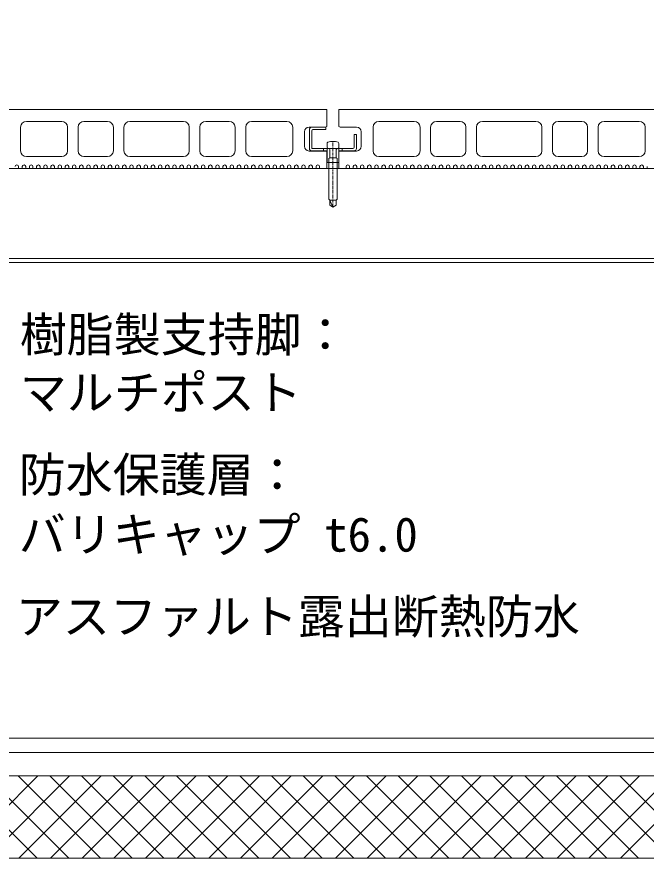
# Model space of a CAD drawing. Units: millimetres, scale not verified. Extents: x -1485 to 1485, y -1050 to 1050.
# Drawn here: x 279.9 to 547.7, y -213.8 to 144.2 of the extents above; entities that cross this region are included whole.
import ezdxf
from ezdxf.enums import TextEntityAlignment as Align

# ---------------------------------------------------------------- set-up
doc = ezdxf.new("R2010")
doc.units = ezdxf.units.MM
doc.linetypes.add('USER1', pattern=[2, 1.25, -0.25, 0.25, -0.25])
for name, color, linetype, lineweight in [('0-0_0', 6, 'Continuous', 18), ('0-3_HATCH', 9, 'Continuous', 18), ('0-5_BOUSUI', 1, 'Continuous', 18), ('0-7_dannnetu', 6, 'Continuous', 18), ('0-9_MOJI', 7, 'Continuous', 18), ('0-E_DECKM', 7, 'Continuous', 18), ('1-2_00deck', 7, 'Continuous', 18), ('1-4_26', 6, 'Continuous', 18), ('1-5_38', 6, 'USER1', 18), ('1-6_deck', 7, 'Continuous', 18)]:
    doc.layers.add(name, color=color, linetype=linetype, lineweight=lineweight)
doc.styles.add('ＭＳ ゴシック', font='')
doc.styles.get('ＭＳ ゴシック').set_extended_font_data('MS Gothic')

msp = doc.modelspace()

# ---------------------------------------------------------------- linework, layer by layer
at = {"layer": '0-0_0'}
for p, q in [((411.889, 90.356), (411.889, 88.699)), ((416.889, 90.356), (416.889, 88.699)), ((412.989, 87.699), (412.989, 84.199)), ((415.789, 87.704), (415.789, 84.199)), ((412.989, 84.199), (412.639, 83.849)), ((412.639, 83.849), (412.639, 66.549)), ((412.989, 84.199), (415.789, 84.199)), ((415.789, 84.199), (416.139, 83.849)), ((416.139, 83.849), (416.139, 66.549)), ((412.989, 66.199), (412.639, 66.549)), ((412.989, 66.199), (412.989, 64.008)), ((414.389, 63.199), (412.989, 66.199)), ((412.989, 66.199), (415.789, 66.199)), ((416.139, 66.549), (415.789, 66.199)), ((415.789, 66.199), (415.789, 64.008))]:
    msp.add_line(p, q, dxfattribs=at)
msp.add_lwpolyline([(415.789, 64.008), (414.389, 63.199), (412.989, 64.008)], dxfattribs=at)
for centre, radius, start, end in [((412.389, 90.356), 0.5, 109.47122, 180), ((414.389, 84.699), 6.5, 70.52878, 109.47122), ((416.389, 90.356), 0.5, 0, 70.52878), ((412.389, 88.699), 0.5, 180, 270), ((412.389, 88.699), 0.5, 180, 270), ((412.489, 87.699), 0.5, 0, 90), ((416.289, 87.704), 0.5, 84.26083, 180), ((416.389, 88.699), 0.5, 264.26083, 0)]:
    msp.add_arc(centre, radius, start, end, dxfattribs=at)
at = {"layer": '0-3_HATCH'}
for p, q in [((288.499, -213.801), (253.499, -178.801)), ((253.816, -213.801), (288.816, -178.801)), ((301.97, -213.801), (266.97, -178.801)), ((267.287, -213.801), (302.287, -178.801)), ((315.44, -213.801), (280.44, -178.801)), ((280.757, -213.801), (315.757, -178.801)), ((328.91, -213.801), (293.91, -178.801)), ((294.227, -213.801), (329.227, -178.801)), ((342.381, -213.801), (307.381, -178.801)), ((307.698, -213.801), (342.698, -178.801)), ((355.851, -213.801), (320.851, -178.801)), ((321.168, -213.801), (356.168, -178.801)), ((369.322, -213.801), (334.322, -178.801)), ((334.638, -213.801), (369.638, -178.801)), ((382.792, -213.801), (347.792, -178.801)), ((348.109, -213.801), (383.109, -178.801)), ((396.262, -213.801), (361.262, -178.801)), ((361.579, -213.801), (396.579, -178.801)), ((409.733, -213.801), (374.733, -178.801)), ((375.05, -213.801), (410.05, -178.801)), ((423.203, -213.801), (388.203, -178.801)), ((388.52, -213.801), (423.52, -178.801)), ((436.673, -213.801), (401.673, -178.801)), ((401.99, -213.801), (436.99, -178.801)), ((450.144, -213.801), (415.144, -178.801)), ((415.461, -213.801), (450.461, -178.801)), ((463.614, -213.801), (428.614, -178.801)), ((428.931, -213.801), (463.931, -178.801)), ((477.085, -213.801), (442.085, -178.801)), ((442.402, -213.801), (477.402, -178.801)), ((490.555, -213.801), (455.555, -178.801)), ((455.872, -213.801), (490.872, -178.801)), ((504.025, -213.801), (469.025, -178.801)), ((469.342, -213.801), (504.342, -178.801)), ((517.496, -213.801), (482.496, -178.801)), ((482.813, -213.801), (517.813, -178.801)), ((530.966, -213.801), (495.966, -178.801)), ((496.283, -213.801), (531.283, -178.801)), ((544.437, -213.801), (509.437, -178.801)), ((509.753, -213.801), (544.753, -178.801)), ((557.907, -213.801), (522.907, -178.801)), ((523.224, -213.801), (558.224, -178.801)), ((571.377, -213.801), (536.377, -178.801)), ((536.694, -213.801), (571.694, -178.801))]:
    msp.add_line(p, q, dxfattribs=at)
at = {"layer": '0-5_BOUSUI'}
for p, q in [((-887.837, -162.801), (678.25, -162.801)), ((-887.837, -213.801), (731.889, -213.801))]:
    msp.add_line(p, q, dxfattribs=at)
msp.add_lwpolyline([(-887.837, -168.801), (678.25, -168.801), (721.889, -125.161), (721.889, 144.199)], dxfattribs=at)
at = {"layer": '0-7_dannnetu'}
msp.add_line((-887.837, -178.801), (731.889, -178.801), dxfattribs=at)
at = {"layer": '0-E_DECKM'}
msp.add_line((711.889, 79.699), (121.559, 79.699), dxfattribs=at)
at = {"layer": '1-2_00deck'}
msp.add_line((711.889, 41.299), (118.791, 41.299), dxfattribs=at)
msp.add_lwpolyline([(118.791, 79.699), (711.889, 79.699), (711.889, 39.699), (118.791, 39.699)], close=True, dxfattribs=at)
at = {"layer": '1-4_26'}
for p, q in [((405.364, 97.199), (411.364, 97.199)), ((411.364, 96.199), (411.364, 97.199)), ((404.364, 88.199), (404.364, 96.199)), ((405.364, 88.199), (405.364, 95.699)), ((405.864, 96.199), (411.364, 96.199)), ((424.364, 94.199), (423.364, 94.199)), ((423.364, 88.699), (423.364, 94.199)), ((424.364, 88.199), (424.364, 94.199)), ((422.864, 88.199), (405.364, 88.199)), ((411.864, 87.199), (405.364, 87.199)), ((410.364, 87.199), (410.364, 88.199)), ((411.864, 88.199), (411.864, 82.199)), ((423.364, 87.199), (416.864, 87.199)), ((418.364, 87.199), (418.364, 88.199))]:
    msp.add_line(p, q, dxfattribs=at)
msp.add_lwpolyline([(416.864, 88.199), (416.864, 82.199), (411.864, 82.199)], dxfattribs=at)
for centre, radius, start, end in [((405.364, 96.199), 1, 90, 180), ((405.864, 95.699), 0.5, 90, 180), ((405.364, 88.199), 1, 180, 270), ((422.864, 88.699), 0.5, 270, 0), ((423.364, 88.199), 1, 270, 0)]:
    msp.add_arc(centre, radius, start, end, dxfattribs=at)
at = {"layer": '1-5_38'}
msp.add_line((414.364, 63.199), (414.364, 91.199), dxfattribs=at)
at = {"layer": '1-6_deck'}
for p, q in [((411.839, 97.499), (411.839, 104.699)), ((281.439, 97.199), (281.439, 87.199)), ((298.939, 99.699), (283.939, 99.699)), ((301.439, 87.199), (301.439, 97.199)), ((305.939, 97.199), (305.939, 87.199)), ((318.439, 99.699), (308.439, 99.699)), ((320.939, 87.199), (320.939, 97.199)), ((325.439, 97.199), (325.439, 87.199)), ((350.739, 99.699), (327.939, 99.699)), ((353.239, 87.199), (353.239, 97.199)), ((357.739, 97.199), (357.739, 87.199)), ((370.239, 99.699), (360.239, 99.699)), ((372.739, 87.199), (372.739, 97.199)), ((377.239, 97.199), (377.239, 87.199)), ((394.739, 99.699), (379.739, 99.699)), ((397.239, 87.199), (397.239, 97.199)), ((404.239, 97.299), (411.239, 97.299)), ((417.439, 97.299), (424.439, 97.299)), ((431.439, 97.199), (431.439, 87.199)), ((448.939, 99.699), (433.939, 99.699)), ((451.439, 87.199), (451.439, 97.199)), ((455.939, 97.199), (455.939, 87.199)), ((468.439, 99.699), (458.439, 99.699)), ((470.939, 87.199), (470.939, 97.199)), ((475.439, 97.199), (475.439, 87.199)), ((500.739, 99.699), (477.939, 99.699)), ((503.239, 87.199), (503.239, 97.199)), ((507.739, 97.199), (507.739, 87.199)), ((520.239, 99.699), (510.239, 99.699)), ((522.739, 87.199), (522.739, 97.199)), ((527.239, 97.199), (527.239, 87.199)), ((544.739, 99.699), (529.739, 99.699)), ((547.239, 87.199), (547.239, 97.199)), ((402.239, 89.099), (402.239, 95.299)), ((426.439, 95.299), (426.439, 89.099)), ((411.239, 87.099), (404.239, 87.099)), ((424.439, 87.099), (417.439, 87.099)), ((283.939, 84.699), (298.939, 84.699)), ((308.439, 84.699), (318.439, 84.699)), ((327.939, 84.699), (350.739, 84.699)), ((360.239, 84.699), (370.239, 84.699)), ((379.739, 84.699), (394.739, 84.699)), ((433.939, 84.699), (448.939, 84.699)), ((458.439, 84.699), (468.439, 84.699)), ((477.939, 84.699), (500.739, 84.699)), ((510.239, 84.699), (520.239, 84.699)), ((529.739, 84.699), (544.739, 84.699))]:
    msp.add_line(p, q, dxfattribs=at)
for points in [[(411.839, 104.699), (266.839, 104.699), (266.839, 97.499)], [(561.839, 104.699), (416.839, 104.699), (416.839, 97.499)], [(408.714, 80.449), (408.714, 79.699), (411.839, 79.699), (411.839, 86.899)], [(416.839, 86.899), (416.839, 79.699), (419.964, 79.699), (419.964, 80.449)], [(280.614, 80.449), (280.614, 79.699), (282.164, 79.699), (282.164, 80.449)], [(283.664, 80.449), (283.664, 79.699), (285.214, 79.699), (285.214, 80.449)], [(286.714, 80.449), (286.714, 79.699), (288.264, 79.699), (288.264, 80.449)], [(289.764, 80.449), (289.764, 79.699), (291.314, 79.699), (291.314, 80.449)], [(292.814, 80.449), (292.814, 79.699), (294.364, 79.699), (294.364, 80.449)], [(295.864, 80.449), (295.864, 79.699), (297.414, 79.699), (297.414, 80.449)], [(298.914, 80.449), (298.914, 79.699), (300.464, 79.699), (300.464, 80.449)], [(301.964, 80.449), (301.964, 79.699), (303.514, 79.699), (303.514, 80.449)], [(305.014, 80.449), (305.014, 79.699), (306.564, 79.699), (306.564, 80.449)], [(308.064, 80.449), (308.064, 79.699), (309.614, 79.699), (309.614, 80.449)], [(311.114, 80.449), (311.114, 79.699), (312.664, 79.699), (312.664, 80.449)], [(314.164, 80.449), (314.164, 79.699), (315.714, 79.699), (315.714, 80.449)], [(317.214, 80.449), (317.214, 79.699), (318.764, 79.699), (318.764, 80.449)], [(320.264, 80.449), (320.264, 79.699), (321.814, 79.699), (321.814, 80.449)], [(323.314, 80.449), (323.314, 79.699), (324.864, 79.699), (324.864, 80.449)], [(326.364, 80.449), (326.364, 79.699), (327.914, 79.699), (327.914, 80.449)], [(329.414, 80.449), (329.414, 79.699), (330.964, 79.699), (330.964, 80.449)], [(332.464, 80.449), (332.464, 79.699), (334.014, 79.699), (334.014, 80.449)], [(335.514, 80.449), (335.514, 79.699), (337.064, 79.699), (337.064, 80.449)], [(338.564, 80.449), (338.564, 79.699), (340.114, 79.699), (340.114, 80.449)], [(341.614, 80.449), (341.614, 79.699), (343.164, 79.699), (343.164, 80.449)], [(344.664, 80.449), (344.664, 79.699), (346.214, 79.699), (346.214, 80.449)], [(347.714, 80.449), (347.714, 79.699), (349.264, 79.699), (349.264, 80.449)], [(350.764, 80.449), (350.764, 79.699), (352.314, 79.699), (352.314, 80.449)], [(353.814, 80.449), (353.814, 79.699), (355.364, 79.699), (355.364, 80.449)], [(356.864, 80.449), (356.864, 79.699), (358.414, 79.699), (358.414, 80.449)], [(359.914, 80.449), (359.914, 79.699), (361.464, 79.699), (361.464, 80.449)], [(362.964, 80.449), (362.964, 79.699), (364.514, 79.699), (364.514, 80.449)], [(366.014, 80.449), (366.014, 79.699), (367.564, 79.699), (367.564, 80.449)], [(369.064, 80.449), (369.064, 79.699), (370.614, 79.699), (370.614, 80.449)], [(372.114, 80.449), (372.114, 79.699), (373.664, 79.699), (373.664, 80.449)], [(375.164, 80.449), (375.164, 79.699), (376.714, 79.699), (376.714, 80.449)], [(378.214, 80.449), (378.214, 79.699), (379.764, 79.699), (379.764, 80.449)], [(381.264, 80.449), (381.264, 79.699), (382.814, 79.699), (382.814, 80.449)], [(384.314, 80.449), (384.314, 79.699), (385.864, 79.699), (385.864, 80.449)], [(387.364, 80.449), (387.364, 79.699), (388.914, 79.699), (388.914, 80.449)], [(390.414, 80.449), (390.414, 79.699), (391.964, 79.699), (391.964, 80.449)], [(393.464, 80.449), (393.464, 79.699), (395.014, 79.699), (395.014, 80.449)], [(396.514, 80.449), (396.514, 79.699), (398.064, 79.699), (398.064, 80.449)], [(399.564, 80.449), (399.564, 79.699), (401.114, 79.699), (401.114, 80.449)], [(402.614, 80.449), (402.614, 79.699), (404.164, 79.699), (404.164, 80.449)], [(405.664, 80.449), (405.664, 79.699), (407.214, 79.699), (407.214, 80.449)], [(421.464, 80.449), (421.464, 79.699), (423.014, 79.699), (423.014, 80.449)], [(424.514, 80.449), (424.514, 79.699), (426.064, 79.699), (426.064, 80.449)], [(427.564, 80.449), (427.564, 79.699), (429.114, 79.699), (429.114, 80.449)], [(430.614, 80.449), (430.614, 79.699), (432.164, 79.699), (432.164, 80.449)], [(433.664, 80.449), (433.664, 79.699), (435.214, 79.699), (435.214, 80.449)], [(436.714, 80.449), (436.714, 79.699), (438.264, 79.699), (438.264, 80.449)], [(439.764, 80.449), (439.764, 79.699), (441.314, 79.699), (441.314, 80.449)], [(442.814, 80.449), (442.814, 79.699), (444.364, 79.699), (444.364, 80.449)], [(445.864, 80.449), (445.864, 79.699), (447.414, 79.699), (447.414, 80.449)], [(448.914, 80.449), (448.914, 79.699), (450.464, 79.699), (450.464, 80.449)], [(451.964, 80.449), (451.964, 79.699), (453.514, 79.699), (453.514, 80.449)], [(455.014, 80.449), (455.014, 79.699), (456.564, 79.699), (456.564, 80.449)], [(458.064, 80.449), (458.064, 79.699), (459.614, 79.699), (459.614, 80.449)], [(461.114, 80.449), (461.114, 79.699), (462.664, 79.699), (462.664, 80.449)], [(464.164, 80.449), (464.164, 79.699), (465.714, 79.699), (465.714, 80.449)], [(467.214, 80.449), (467.214, 79.699), (468.764, 79.699), (468.764, 80.449)], [(470.264, 80.449), (470.264, 79.699), (471.814, 79.699), (471.814, 80.449)], [(473.314, 80.449), (473.314, 79.699), (474.864, 79.699), (474.864, 80.449)], [(476.364, 80.449), (476.364, 79.699), (477.914, 79.699), (477.914, 80.449)], [(479.414, 80.449), (479.414, 79.699), (480.964, 79.699), (480.964, 80.449)], [(482.464, 80.449), (482.464, 79.699), (484.014, 79.699), (484.014, 80.449)], [(485.514, 80.449), (485.514, 79.699), (487.064, 79.699), (487.064, 80.449)], [(488.564, 80.449), (488.564, 79.699), (490.114, 79.699), (490.114, 80.449)], [(491.614, 80.449), (491.614, 79.699), (493.164, 79.699), (493.164, 80.449)], [(494.664, 80.449), (494.664, 79.699), (496.214, 79.699), (496.214, 80.449)], [(497.714, 80.449), (497.714, 79.699), (499.264, 79.699), (499.264, 80.449)], [(500.764, 80.449), (500.764, 79.699), (502.314, 79.699), (502.314, 80.449)], [(503.814, 80.449), (503.814, 79.699), (505.364, 79.699), (505.364, 80.449)], [(506.864, 80.449), (506.864, 79.699), (508.414, 79.699), (508.414, 80.449)], [(509.914, 80.449), (509.914, 79.699), (511.464, 79.699), (511.464, 80.449)], [(512.964, 80.449), (512.964, 79.699), (514.514, 79.699), (514.514, 80.449)], [(516.014, 80.449), (516.014, 79.699), (517.564, 79.699), (517.564, 80.449)], [(519.064, 80.449), (519.064, 79.699), (520.614, 79.699), (520.614, 80.449)], [(522.114, 80.449), (522.114, 79.699), (523.664, 79.699), (523.664, 80.449)], [(525.164, 80.449), (525.164, 79.699), (526.714, 79.699), (526.714, 80.449)], [(528.214, 80.449), (528.214, 79.699), (529.764, 79.699), (529.764, 80.449)], [(531.264, 80.449), (531.264, 79.699), (532.814, 79.699), (532.814, 80.449)], [(534.314, 80.449), (534.314, 79.699), (535.864, 79.699), (535.864, 80.449)], [(537.364, 80.449), (537.364, 79.699), (538.914, 79.699), (538.914, 80.449)], [(540.414, 80.449), (540.414, 79.699), (541.964, 79.699), (541.964, 80.449)], [(543.464, 80.449), (543.464, 79.699), (545.014, 79.699), (545.014, 80.449)], [(546.514, 80.449), (546.514, 79.699), (548.064, 79.699), (548.064, 80.449)]]:
    msp.add_lwpolyline(points, dxfattribs=at)
for centre, radius, start, end in [((283.939, 97.199), 2.5, 90, 180), ((298.939, 97.199), 2.5, 0, 90), ((308.439, 97.199), 2.5, 90, 180), ((318.439, 97.199), 2.5, 0, 90), ((327.939, 97.199), 2.5, 90, 180), ((350.739, 97.199), 2.5, 0, 90), ((360.239, 97.199), 2.5, 90, 180), ((370.239, 97.199), 2.5, 0, 90), ((379.739, 97.199), 2.5, 90, 180), ((394.739, 97.199), 2.5, 0, 90), ((404.239, 95.299), 2, 90, 180), ((411.239, 98.299), 1, 270, 306.8699), ((417.439, 98.299), 1, 233.1301, 270), ((424.439, 95.299), 2, 0, 90), ((433.939, 97.199), 2.5, 90, 180), ((448.939, 97.199), 2.5, 0, 90), ((458.439, 97.199), 2.5, 90, 180), ((468.439, 97.199), 2.5, 0, 90), ((477.939, 97.199), 2.5, 90, 180), ((500.739, 97.199), 2.5, 0, 90), ((510.239, 97.199), 2.5, 90, 180), ((520.239, 97.199), 2.5, 0, 90), ((529.739, 97.199), 2.5, 90, 180), ((544.739, 97.199), 2.5, 0, 90), ((283.939, 87.199), 2.5, 180, 270), ((298.939, 87.199), 2.5, 270, 0), ((308.439, 87.199), 2.5, 180, 270), ((318.439, 87.199), 2.5, 270, 0), ((327.939, 87.199), 2.5, 180, 270), ((350.739, 87.199), 2.5, 270, 0), ((360.239, 87.199), 2.5, 180, 270), ((370.239, 87.199), 2.5, 270, 0), ((379.739, 87.199), 2.5, 180, 270), ((394.739, 87.199), 2.5, 270, 0), ((404.239, 89.099), 2, 180, 270), ((411.239, 86.099), 1, 53.1301, 90), ((417.439, 86.099), 1, 90, 126.8699), ((424.439, 89.099), 2, 270, 0), ((433.939, 87.199), 2.5, 180, 270), ((448.939, 87.199), 2.5, 270, 0), ((458.439, 87.199), 2.5, 180, 270), ((468.439, 87.199), 2.5, 270, 0), ((477.939, 87.199), 2.5, 180, 270), ((500.739, 87.199), 2.5, 270, 0), ((510.239, 87.199), 2.5, 180, 270), ((520.239, 87.199), 2.5, 270, 0), ((529.739, 87.199), 2.5, 180, 270), ((544.739, 87.199), 2.5, 270, 0), ((279.864, 80.449), 0.75, 0, 180), ((282.914, 80.449), 0.75, 0, 180), ((285.964, 80.449), 0.75, 0, 180), ((289.014, 80.449), 0.75, 0, 180), ((292.064, 80.449), 0.75, 0, 180), ((295.114, 80.449), 0.75, 0, 180), ((298.164, 80.449), 0.75, 0, 180), ((301.214, 80.449), 0.75, 0, 180), ((304.264, 80.449), 0.75, 0, 180), ((307.314, 80.449), 0.75, 0, 180), ((310.364, 80.449), 0.75, 0, 180), ((313.414, 80.449), 0.75, 0, 180), ((316.464, 80.449), 0.75, 0, 180), ((319.514, 80.449), 0.75, 0, 180), ((322.564, 80.449), 0.75, 0, 180), ((325.614, 80.449), 0.75, 0, 180), ((328.664, 80.449), 0.75, 0, 180), ((331.714, 80.449), 0.75, 0, 180), ((334.764, 80.449), 0.75, 0, 180), ((337.814, 80.449), 0.75, 0, 180), ((340.864, 80.449), 0.75, 0, 180), ((343.914, 80.449), 0.75, 0, 180), ((346.964, 80.449), 0.75, 0, 180), ((350.014, 80.449), 0.75, 0, 180), ((353.064, 80.449), 0.75, 0, 180), ((356.114, 80.449), 0.75, 0, 180), ((359.164, 80.449), 0.75, 0, 180), ((362.214, 80.449), 0.75, 0, 180), ((365.264, 80.449), 0.75, 0, 180), ((368.314, 80.449), 0.75, 0, 180), ((371.364, 80.449), 0.75, 0, 180), ((374.414, 80.449), 0.75, 0, 180), ((377.464, 80.449), 0.75, 0, 180), ((380.514, 80.449), 0.75, 0, 180), ((383.564, 80.449), 0.75, 0, 180), ((386.614, 80.449), 0.75, 0, 180), ((389.664, 80.449), 0.75, 0, 180), ((392.714, 80.449), 0.75, 0, 180), ((395.764, 80.449), 0.75, 0, 180), ((398.814, 80.449), 0.75, 0, 180), ((401.864, 80.449), 0.75, 0, 180), ((404.914, 80.449), 0.75, 0, 180), ((407.964, 80.449), 0.75, 0, 180), ((420.714, 80.449), 0.75, 0, 180), ((423.764, 80.449), 0.75, 0, 180), ((426.814, 80.449), 0.75, 0, 180), ((429.864, 80.449), 0.75, 0, 180), ((432.914, 80.449), 0.75, 0, 180), ((435.964, 80.449), 0.75, 0, 180), ((439.014, 80.449), 0.75, 0, 180), ((442.064, 80.449), 0.75, 0, 180), ((445.114, 80.449), 0.75, 0, 180), ((448.164, 80.449), 0.75, 0, 180), ((451.214, 80.449), 0.75, 0, 180), ((454.264, 80.449), 0.75, 0, 180), ((457.314, 80.449), 0.75, 0, 180), ((460.364, 80.449), 0.75, 0, 180), ((463.414, 80.449), 0.75, 0, 180), ((466.464, 80.449), 0.75, 0, 180), ((469.514, 80.449), 0.75, 0, 180), ((472.564, 80.449), 0.75, 0, 180), ((475.614, 80.449), 0.75, 0, 180), ((478.664, 80.449), 0.75, 0, 180), ((481.714, 80.449), 0.75, 0, 180), ((484.764, 80.449), 0.75, 0, 180), ((487.814, 80.449), 0.75, 0, 180), ((490.864, 80.449), 0.75, 0, 180), ((493.914, 80.449), 0.75, 0, 180), ((496.964, 80.449), 0.75, 0, 180), ((500.014, 80.449), 0.75, 0, 180), ((503.064, 80.449), 0.75, 0, 180), ((506.114, 80.449), 0.75, 0, 180), ((509.164, 80.449), 0.75, 0, 180), ((512.214, 80.449), 0.75, 0, 180), ((515.264, 80.449), 0.75, 0, 180), ((518.314, 80.449), 0.75, 0, 180), ((521.364, 80.449), 0.75, 0, 180), ((524.414, 80.449), 0.75, 0, 180), ((527.464, 80.449), 0.75, 0, 180), ((530.514, 80.449), 0.75, 0, 180), ((533.564, 80.449), 0.75, 0, 180), ((536.614, 80.449), 0.75, 0, 180), ((539.664, 80.449), 0.75, 0, 180), ((542.714, 80.449), 0.75, 0, 180), ((545.764, 80.449), 0.75, 0, 180)]:
    msp.add_arc(centre, radius, start, end, dxfattribs=at)

# ---------------------------------------------------------------- texts
at = {"layer": '0-9_MOJI', "style": 'ＭＳ ゴシック'}
for s, p in [('樹脂製支持脚：', (281.105, -2.704)), ('マルチポスト', (281.105, -27.365)), ('防水保護層：', (280.65, -62.332)), ('バリキャップ t6.0', (280.65, -87.772)), ('アスファルト露出断熱防水', (279.453, -122.684))]:
    msp.add_text(s, height=14.66, dxfattribs=at).set_placement(p, align=Align.BOTTOM_LEFT)

doc.saveas('drawing.dxf')
